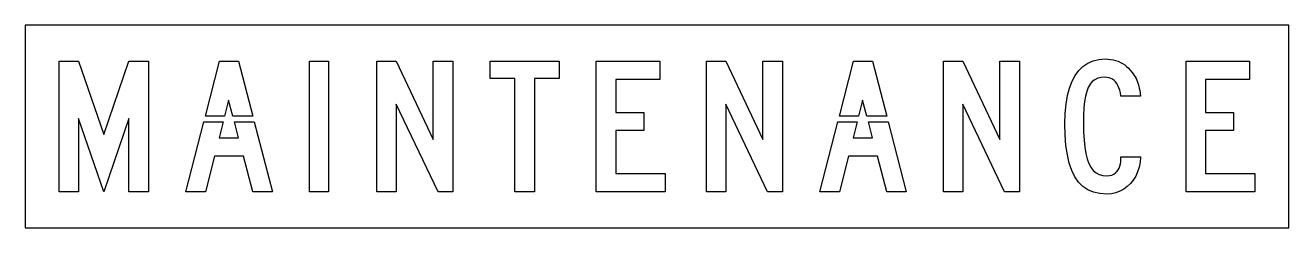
# Model space of a CAD drawing. Extents: x 0 to 112, y 0 to 18.
import ezdxf

# ---------------------------------------------------------------- set-up
doc = ezdxf.new("R2010")
doc.units = 0
doc.layers.add('CUT', color=7, linetype='Continuous')
doc.layers.add('OUTSIDE', color=1, linetype='Continuous')

msp = doc.modelspace()

# ---------------------------------------------------------------- linework, layer by layer
at = {"layer": 'CUT'}
for points in [[(4.7256, 3.2029), (3, 3.2029), (3, 14.7971), (4.7256, 14.7971), (6.9576, 8.2881), (9.1896, 14.7971), (10.9152, 14.7971), (10.9152, 3.2029), (9.1896, 3.2029), (9.1896, 9.7119), (6.9576, 3.2029), (4.7256, 9.7119)], [(17.2295, 14.7971), (18.9143, 14.7971), (20.1711, 9.9223), (18.4056, 9.9223), (18.0299, 11.3397), (17.6721, 9.9223), (15.9727, 9.9223)], [(25.1854, 3.2029), (25.1854, 14.7971), (26.869, 14.7971), (26.869, 3.2029)], [(31.1626, 3.2029), (31.1626, 14.7971), (32.8882, 14.7971), (36.1726, 7.8406), (36.1726, 14.7971), (37.8994, 14.7971), (37.8994, 3.2029), (36.5938, 3.2029), (32.8882, 10.9733), (32.8882, 3.2029)], [(41.2233, 13.2516), (41.2233, 14.7971), (47.3289, 14.7971), (47.3289, 13.2516), (45.1389, 13.2516), (45.1389, 3.2029), (43.4121, 3.2029), (43.4121, 13.2516)], [(52.3364, 13.1693), (52.3364, 10.2406), (54.8204, 10.2406), (54.8204, 8.6545), (52.3364, 8.6545), (52.3364, 4.8307), (56.7152, 4.8307), (56.7152, 3.2029), (50.6108, 3.2029), (50.6108, 14.7971), (56.252, 14.7971), (56.252, 13.1693)], [(60.3775, 14.7971), (62.1031, 14.7971), (65.3875, 7.8406), (65.3875, 14.7971), (67.1143, 14.7971), (67.1143, 3.2029), (65.8087, 3.2029), (62.1031, 10.9733), (62.1031, 3.2029), (60.3775, 3.2029)], [(75.1122, 14.7971), (76.3691, 9.9223), (74.6035, 9.9223), (74.2278, 11.3397), (73.87, 9.9223), (72.1706, 9.9223), (73.4274, 14.7971)], [(81.3834, 14.7971), (83.109, 14.7971), (86.3934, 7.8406), (86.3934, 14.7971), (88.1202, 14.7971), (88.1202, 3.2029), (86.8146, 3.2029), (83.109, 10.9733), (83.109, 3.2029), (81.3834, 3.2029)], [(96.8597, 12.6441), (96.7613, 12.8168), (96.6497, 12.9664), (96.5237, 13.0916), (96.3857, 13.1936), (96.2345, 13.2725), (96.0689, 13.3293), (95.8889, 13.3617), (95.6969, 13.3733), (95.3669, 13.3501), (95.0741, 13.2806), (94.8137, 13.1612), (94.5881, 12.9872), (94.3925, 12.7577), (94.2281, 12.4678), (94.0925, 12.1154), (93.9845, 11.698), (93.9029, 11.211), (93.8453, 10.6522), (93.8129, 10.018), (93.8021, 9.3049), (93.8141, 8.5119), (93.8525, 7.8), (93.9173, 7.167), (94.0097, 6.6093), (94.1297, 6.127), (94.2809, 5.7154), (94.4621, 5.3733), (94.6745, 5.0986), (94.9205, 4.8887), (95.2001, 4.7414), (95.5145, 4.6557), (95.8649, 4.6267), (96.1025, 4.6429), (96.3089, 4.6904), (96.4889, 4.767), (96.6413, 4.869), (96.7697, 4.9942), (96.8753, 5.1403), (96.9605, 5.3038), (97.0253, 5.4823), (97.0733, 5.6736), (97.1045, 5.8742), (97.1225, 6.0829), (97.1285, 6.2951), (98.8541, 6.2951), (98.8193, 5.8278), (98.7353, 5.3872), (98.6069, 4.9733), (98.4353, 4.5907), (98.2241, 4.2417), (97.9757, 3.9299), (97.6925, 3.6586), (97.3793, 3.429), (97.0361, 3.2458), (96.6677, 3.1113), (96.2765, 3.0278), (95.8649, 3), (95.2529, 3.0417), (94.6985, 3.167), (94.2029, 3.378), (93.7625, 3.6748), (93.3785, 4.0586), (93.0497, 4.5304), (92.7725, 5.0904), (92.5493, 5.742), (92.3777, 6.4829), (92.2553, 7.3177), (92.1833, 8.2441), (92.1593, 9.2643), (92.1845, 10.1641), (92.2613, 10.9884), (92.3873, 11.7397), (92.5637, 12.4145), (92.7893, 13.0139), (93.0653, 13.5357), (93.3893, 13.9797), (93.7625, 14.3449), (94.1849, 14.6301), (94.6553, 14.8354), (95.1725, 14.9594), (95.7389, 15), (95.9777, 14.9919), (96.2117, 14.9664), (96.4385, 14.9246), (96.6581, 14.8667), (96.8717, 14.7913), (97.0757, 14.7009), (97.2713, 14.593), (97.4573, 14.4701), (97.6337, 14.331), (97.7993, 14.1768), (97.9541, 14.0064), (98.0969, 13.8209), (98.2061, 13.6794), (98.3045, 13.5403), (98.3921, 13.3988), (98.4713, 13.2539), (98.5397, 13.1043), (98.6021, 12.9467), (98.6561, 12.7774), (98.7041, 12.5977), (98.7473, 12.4017), (98.7869, 12.1896), (98.8217, 11.9577), (98.8541, 11.7049), (97.1285, 11.7049), (97.0793, 11.9774), (97.0193, 12.2243), (96.9461, 12.447)], [(104.6212, 13.1693), (104.6212, 10.2406), (107.1052, 10.2406), (107.1052, 8.6545), (104.6212, 8.6545), (104.6212, 4.8307), (109, 4.8307), (109, 3.2029), (102.8956, 3.2029), (102.8956, 14.7971), (108.5368, 14.7971), (108.5368, 13.1693)], [(17.5454, 9.4203), (17.1875, 8.0029), (18.9143, 8.0029), (18.5386, 9.4203), (20.3006, 9.4203), (21.9035, 3.2029), (20.1767, 3.2029), (19.3343, 6.3762), (16.7663, 6.3762), (15.9659, 3.2029), (14.2403, 3.2029), (15.8433, 9.4203)], [(73.3854, 8.0029), (75.1122, 8.0029), (74.7366, 9.4203), (76.4985, 9.4203), (78.1014, 3.2029), (76.3746, 3.2029), (75.5322, 6.3762), (72.9642, 6.3762), (72.1638, 3.2029), (70.4382, 3.2029), (72.0412, 9.4203), (73.7433, 9.4203)]]:
    msp.add_lwpolyline(points, close=True, dxfattribs=at)
at = {"layer": 'OUTSIDE'}
msp.add_lwpolyline([(0, 0), (112, 0), (112, 18), (0, 18)], close=True, dxfattribs=at)

doc.saveas('drawing.dxf')
